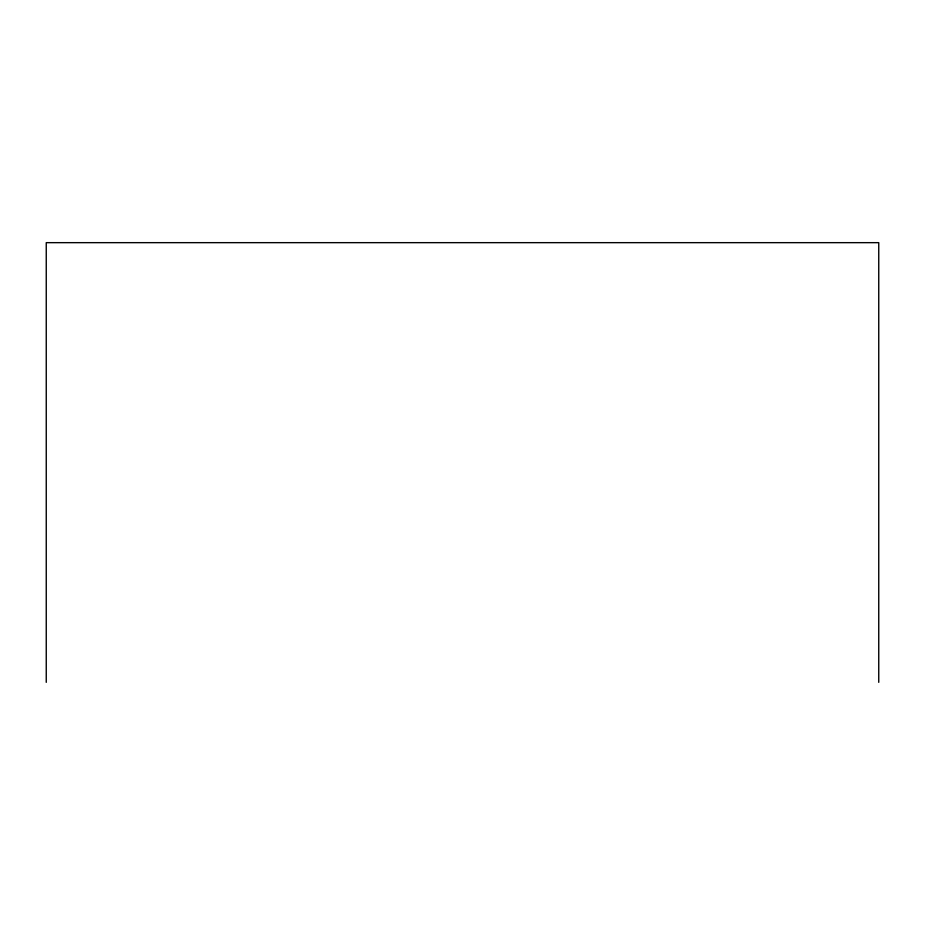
<?xml version="1.0" encoding="UTF-8"?>
<svg xmlns="http://www.w3.org/2000/svg" width="925" height="925" viewBox="0 0 925 925"><rect width="100%" height="100%" fill="white"/><g stroke="black" fill="none" stroke-linecap="round" stroke-linejoin="round"><path stroke-width="1.39" d="M878.75 682.338L878.75 242.662L46.25 242.662L46.25 682.338"/></g></svg>
